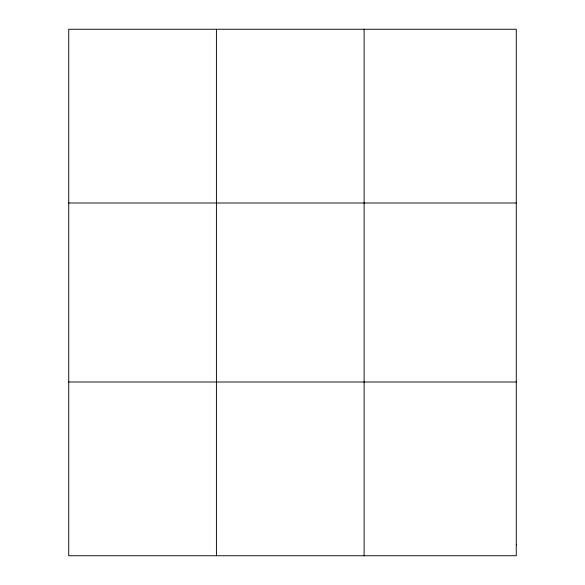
<?xml version="1.0" encoding="UTF-8"?>
<svg xmlns="http://www.w3.org/2000/svg" width="585" height="585" viewBox="0 0 585 585"><rect width="100%" height="100%" fill="white"/><g stroke="black" fill="none" stroke-linecap="round" stroke-linejoin="round"><path stroke-width="0.88" d="M216.421 29.25L216.421 555.75M364.104 29.25L364.104 555.75M68.73 202.995L516.27 202.995M68.73 382.005L516.27 382.005M516.27 544.891L516.27 555.75L68.73 555.75L68.73 29.25L516.27 29.25L516.27 544.891"/></g></svg>
